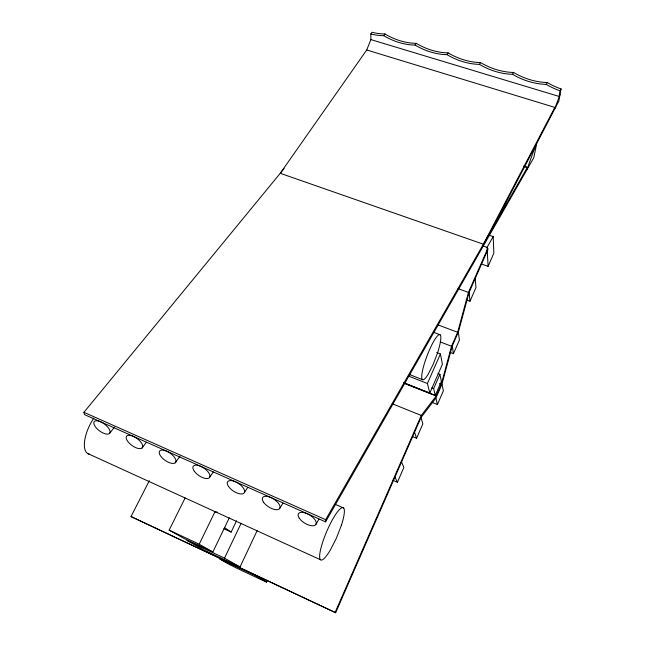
<?xml version="1.0" encoding="UTF-8"?>
<svg xmlns="http://www.w3.org/2000/svg" width="645" height="645" viewBox="0 0 645 645"><rect width="100%" height="100%" fill="white"/><g stroke="black" fill="none" stroke-linecap="round" stroke-linejoin="round"><path stroke-width="0.97" d="M284.114 168.595L83.931 412.316L84.511 414.622L325.588 521.861L325.652 519.685L527.312 167.523L524.441 166.587M554.418 109.569L560.037 94.549M561.069 88.921L560.086 90.792L559.054 96.419L370.883 39.595L370.835 33.951L372.044 32.25L373.391 32.605A55.228 39.974 40.7 0 0 384.912 33.959A55.454 40.925 38.8 0 0 416.227 43.328A55.736 41.852 36.6 0 0 448.106 52.866A56.107 42.764 34.1 0 0 480.557 62.573A56.566 43.626 31.3 0 0 513.605 72.458A57.147 44.432 28.2 0 0 547.258 82.528A57.857 45.166 24.8 0 0 559.578 88.421L561.069 88.921L558.828 101.112L492.578 228.177M526.836 169.853L535.439 145.972M536.68 143.585L533.786 157.702L325.588 521.861M335.642 612.75L335.11 612.419L421.274 415.453L436.214 395.982L441.253 384.412L451.548 346.236L457.652 332.272L468.447 292.419L487.797 248.398L487.87 249.704L469.1 292.419L458.329 332.143L452.242 346.075L441.962 384.13L435.899 398.062L420.983 417.565L335.642 612.75L131.008 516.572L149.293 480.751M366.731 49.979L554.813 107.401L483.395 244.205L280.244 173.303L366.731 49.979L370.883 39.595M431.819 402.278L437.423 404.512L443.365 390.83L441.962 384.13M392.789 480.283L397.425 482.25L403.867 467.456L401.545 462.013M412.881 436.738L416.597 438.261L422.87 423.854L420.983 417.565M404.383 383.186L435.27 395.409L441.382 381.372L439.898 374.293L438.036 373.56M449.71 352.235L453.459 353.67L459.417 339.988L458.329 332.143M403.633 382.662L429.812 393.023L442.422 364.215L440.406 353.944L436.665 352.517M466.222 299.852L469.995 301.231L475.978 287.573L475.212 278.511M435.27 395.409L433.65 388.588L439.898 374.293M481.501 264.015L488.096 266.353L493.852 253.179L493.183 236.602L488.442 234.957M429.812 393.023L427.409 383.493L440.406 353.944M266.514 582.137A90.115 1.701 25.5 0 0 264.232 580.548A145.198 2.701 25.6 0 0 253.945 574.953L219.752 558.893A155.953 3.072 25.3 0 0 225.403 562.295A93.654 1.822 25.4 0 0 233.853 566.778A60.533 1.193 25.5 0 0 266.514 582.137L267.361 580.307M240.021 566.995L224.508 558.135L186.808 540.462L204.159 550.169L240.021 566.995L257.129 530.674M223.88 528.739L231.152 532.085L236.578 520.741M224.508 558.135L240.964 523.627M185.131 497.972L169.143 530.125L183.994 538.454L212.866 551.983L229.297 517.83M212.866 551.983L199.2 544.203L215.043 511.63A27.582 8.345 -65.5 0 0 217.244 512.049M370.835 33.951L372.189 34.306A55.309 39.942 40.6 0 0 383.719 35.669A55.535 40.893 38.8 0 0 415.074 45.069A55.817 41.828 36.6 0 0 446.985 54.64A56.188 42.731 34.1 0 0 479.477 64.379A56.655 43.594 31.3 0 0 512.557 74.296A57.236 44.408 28.2 0 0 546.25 84.39L547.258 82.528M488.096 266.353L487.072 247.374L493.183 236.602M512.557 74.296L513.605 72.458M315.921 524.393L318.944 519.169M479.477 64.379L480.557 62.573M279.825 508.268L282.978 503.116M446.985 54.64L448.106 52.866M244.471 492.474L247.753 487.394M415.074 45.069L416.227 43.328M209.835 476.994L213.237 472.003M383.719 35.669L384.912 33.959M175.271 462.796A9.828 4.402 35.2 0 0 166.749 451.21A9.828 4.402 35.2 0 0 160.766 456.257A9.828 4.402 35.2 0 0 175.271 462.796L179.963 456.257M142.085 447.953A9.748 4.305 36 0 0 133.386 436.367A9.748 4.305 36 0 0 127.863 441.543A9.748 4.305 36 0 0 142.085 447.953L146.318 442.333M109.561 433.408A9.675 4.209 36.7 0 0 100.693 421.822A9.675 4.209 36.7 0 0 95.613 427.127A9.675 4.209 36.7 0 0 109.561 433.408L114.536 427.087M523.603 166.12L527.344 167.329M560.086 90.792L558.594 90.3A57.945 45.142 24.9 0 1 546.25 84.39M482.315 245.713L487.072 247.374M458.047 288.637L468.447 292.419M437.858 324.83L457.652 332.272M433.456 332.231L440.027 334.715M440.261 341.947L451.548 346.236M439.374 383.67L441.253 384.412M409.623 374.6L422.733 379.752M408.817 376.18L427.409 383.493M431.779 387.847L433.65 388.588M404.407 383.388L436.214 395.982M392.329 403.786L421.274 415.453M335.424 504.43L343.712 508.066M83.931 412.316L325.652 519.685M87.607 453.467L320.525 559.771M169.143 530.125L199.2 544.203M131.008 516.572L335.11 612.419M224.581 527.642L231.152 532.085M394.95 477.098L397.425 482.25M414.558 432.247L416.597 438.261M435.899 398.062L437.423 404.512M452.242 346.075L453.459 353.67M469.1 292.419L469.995 301.231M89.453 454.153A26.558 11.207 -63.5 0 1 93.831 418.081M341.519 524.933L336.432 538.14L330.192 550.29A28.445 5.781 -66.9 0 1 320.307 550.919A28.445 5.781 -66.9 0 1 338.085 511.122A28.445 5.781 -66.9 0 1 341.519 524.933M437.431 353.242L433.045 364.659L428.199 374.181A24.131 4.459 -69.1 0 1 422.951 368.787A24.131 4.459 -69.1 0 1 437.391 336.029A24.131 4.459 -69.1 0 1 437.431 353.242M194.33 471.261A9.917 4.499 34.4 0 0 209.133 477.937A9.917 4.499 34.4 0 0 200.797 466.351A9.917 4.499 34.4 0 0 194.33 471.261M228.588 486.58A10.014 4.596 33.5 0 0 243.697 493.393A10.014 4.596 33.5 0 0 235.546 481.815A10.014 4.596 33.5 0 0 228.588 486.58M299.248 518.177A10.256 4.773 31.5 0 0 314.994 525.272A10.256 4.773 31.5 0 0 307.27 513.71A10.256 4.773 31.5 0 0 299.248 518.177M263.547 502.213A10.127 4.684 32.5 0 0 278.971 509.163A10.127 4.684 32.5 0 0 271.037 497.593A10.127 4.684 32.5 0 0 263.547 502.213"/></g></svg>
